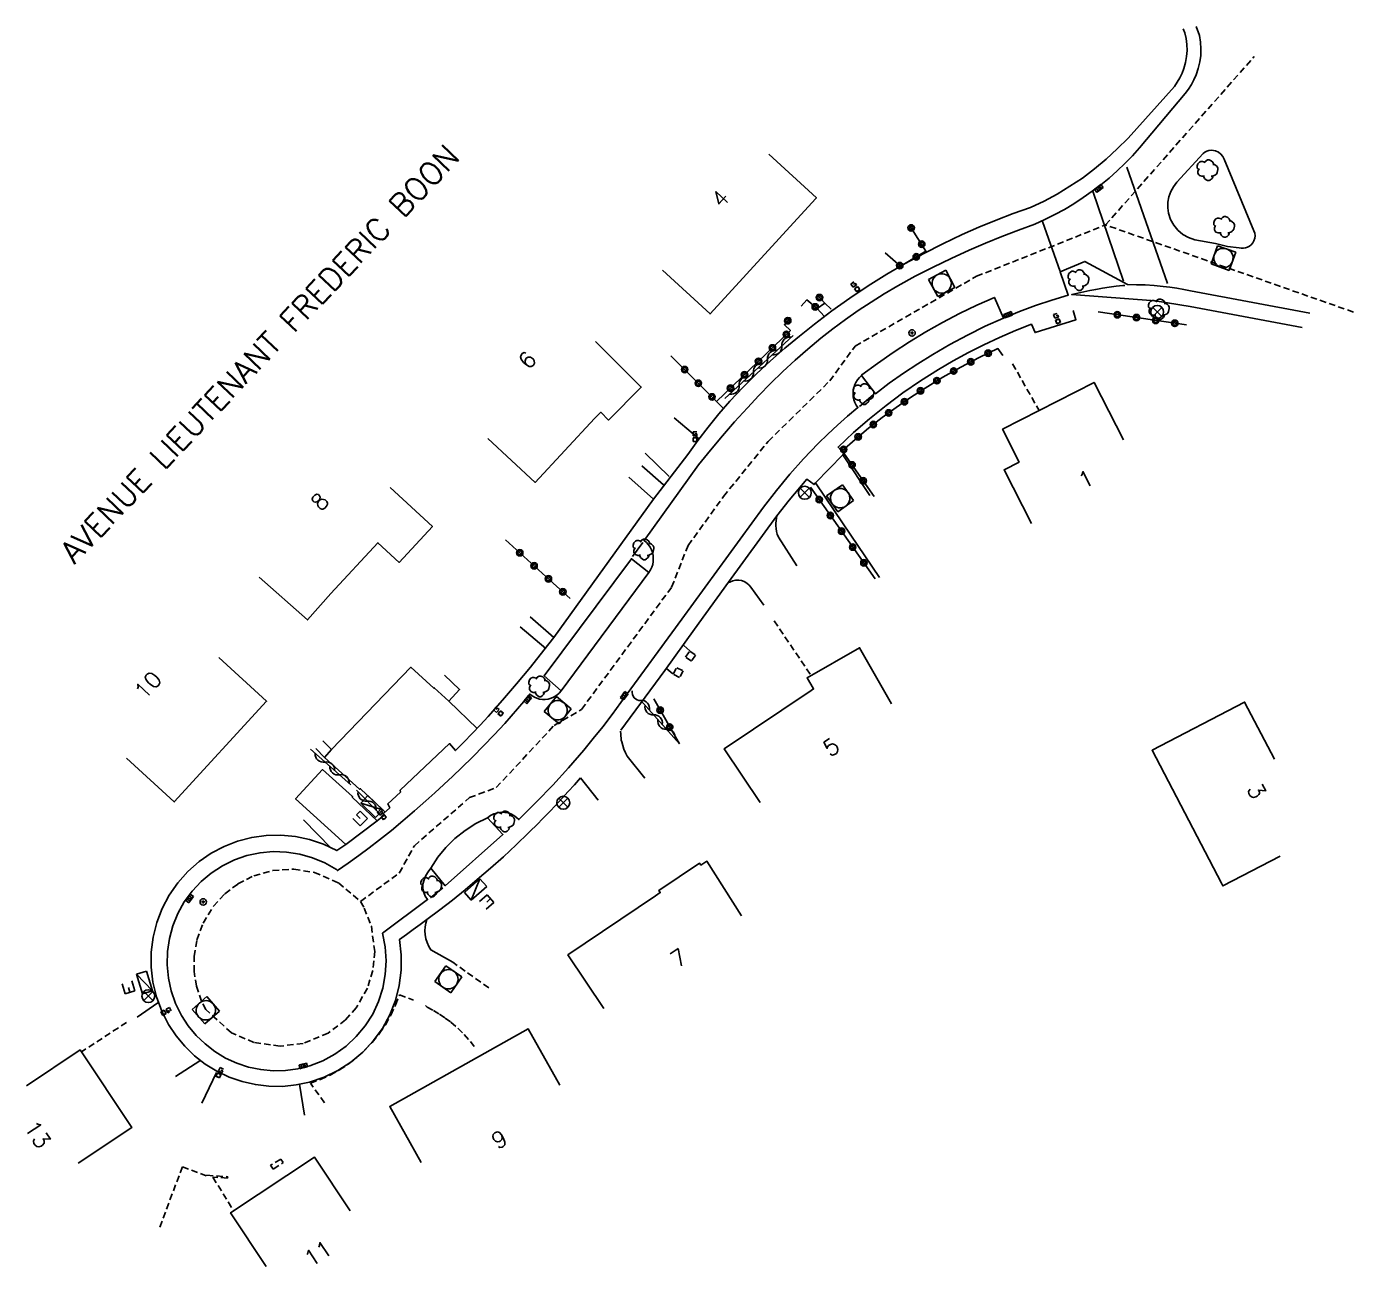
# Model space of a CAD drawing. Header units: millimetres. Extents: x 158294 to 159000, y 157011 to 158000.
# Drawn here: x 158294 to 158396.8, y 157136.9 to 157233 of the extents above; entities that cross this region are included whole.
import ezdxf
from ezdxf.enums import TextEntityAlignment as Align

# ---------------------------------------------------------------- set-up
doc = ezdxf.new("R2010")
doc.units = ezdxf.units.MM
doc.linetypes.add('DASHED', pattern=[0.75, 0.5, -0.25])
doc.layers.get('0').update_dxf_attribs({"linetype": 'CONTINUOUS'})
for name, color, linetype in [('W0001', 6, 'DASHED'), ('W0006', 2, 'CONTINUOUS'), ('W0008', 7, 'CONTINUOUS'), ('W0014', 7, 'CONTINUOUS'), ('W0015', 2, 'CONTINUOUS'), ('W0016', 2, 'CONTINUOUS'), ('W0017', 7, 'CONTINUOUS'), ('W0020', 2, 'CONTINUOUS'), ('W0100', 7, 'CONTINUOUS'), ('W0101', 7, 'CONTINUOUS'), ('W0112', 1, 'DASHED'), ('W0113', 2, 'DASHED'), ('W0300', 7, 'CONTINUOUS'), ('W0310', 3, 'CONTINUOUS'), ('W0322', 7, 'CONTINUOUS'), ('W0400', 7, 'CONTINUOUS'), ('W0420', 7, 'CONTINUOUS'), ('W0425', 7, 'CONTINUOUS'), ('W0430', 7, 'CONTINUOUS'), ('W0432', 7, 'CONTINUOUS'), ('W0469', 7, 'CONTINUOUS'), ('W0856', 7, 'CONTINUOUS'), ('W0989', 7, 'CONTINUOUS'), ('W0991', 7, 'CONTINUOUS')]:
    doc.layers.add(name, color=color, linetype=linetype)
doc.styles.get("Standard").update_dxf_attribs({"font": 'romans.shx', "width": 0.85})

# ---------------------------------------------------------------- blocks, each defined once
blk = doc.blocks.new('T400')
for p, q in [((-0.15, 0.3), (0.15, 0.3)), ((-0.15, -0.25), (-0.15, 0.3)), ((-0.15, 0.15), (0.15, 0.15)), ((-0.15, 0), (0.15, 0)), ((0.15, 0.3), (0.15, -0.25)), ((-0.15, -0.15), (0.15, -0.15)), ((-0.15, -0.25), (-0.15, -0.3)), ((-0.15, -0.3), (0.15, -0.3)), ((0.15, -0.3), (0.15, -0.25))]:
    blk.add_line(p, q)
blk = doc.blocks.new('T420')
for p, q in [((0.75, 0.75), (-0.75, 0.75)), ((-0.75, 0.75), (-0.75, -0.75)), ((0.75, 0.75), (0.75, -0.75)), ((0.75, -0.75), (-0.75, -0.75))]:
    blk.add_line(p, q)
blk.add_ellipse((0, 0), major_axis=(-0.53, 0.53), ratio=1, start_param=3.926991, end_param=10.210176)
blk = doc.blocks.new('T425')
for p, q in [((-0.15, 0.6), (0.15, 0.6)), ((-0.15, 0.6), (-0.15, 0.3)), ((-0.15, 0.3), (0.15, 0.3)), ((-0.15, 0.15), (0.15, 0.15)), ((-0.15, -0.15), (-0.15, 0.15)), ((0, 0.45), (0.15, 0.45)), ((0.15, 0.45), (0.15, 0.3)), ((0.15, 0.15), (0.15, -0.15)), ((0.15, -0.15), (-0.15, -0.15))]:
    blk.add_line(p, q)
blk.add_ellipse((0, 0), major_axis=(-0.106, 0.106), ratio=1, start_param=3.926991, end_param=10.210176)
blk = doc.blocks.new('T300')
for p, q in [((-0.8, 0.51), (-0.86, 0.34)), ((-0.86, 0.34), (-0.86, 0.17)), ((-0.86, 0.17), (-0.74, 0.06)), ((-0.69, 0.63), (-0.8, 0.51)), ((-0.8, -0.06), (-0.74, 0.06)), ((-0.74, 0.06), (-0.69, 0.11)), ((-0.57, 0.69), (-0.69, 0.63)), ((-0.46, 0.69), (-0.57, 0.69)), ((-0.29, 0.63), (-0.46, 0.69)), ((-0.29, 0.63), (-0.17, 0.74)), ((-0.23, 0.57), (-0.29, 0.63)), ((-0.17, 0.74), (-0.06, 0.8)), ((-0.06, 0.8), (0.06, 0.8)), ((0.06, 0.8), (0.23, 0.74)), ((0.23, 0.74), (0.34, 0.63)), ((0.34, 0.63), (0.4, 0.51)), ((0.46, 0.46), (0.34, 0.46)), ((0.4, 0.51), (0.4, 0.46)), ((0.57, 0.4), (0.46, 0.46)), ((0.57, 0.4), (0.69, 0.29)), ((0.69, 0.29), (0.74, 0.17)), ((0.74, 0.06), (0.69, -0.17)), ((0.74, 0.17), (0.74, 0.06)), ((-0.8, -0.17), (-0.8, -0.06)), ((-0.8, -0.23), (-0.8, -0.17)), ((-0.74, -0.34), (-0.8, -0.23)), ((-0.69, -0.4), (-0.74, -0.34)), ((-0.51, -0.46), (-0.69, -0.4)), ((-0.4, -0.46), (-0.51, -0.46)), ((-0.4, -0.46), (-0.34, -0.46)), ((-0.34, -0.46), (-0.34, -0.4)), ((-0.34, -0.51), (-0.34, -0.46)), ((-0.29, -0.63), (-0.34, -0.51)), ((-0.17, -0.74), (-0.29, -0.63)), ((-0.06, -0.8), (-0.17, -0.74)), ((0.06, -0.8), (-0.06, -0.8)), ((0.17, -0.74), (0.06, -0.8)), ((0.23, -0.69), (0.17, -0.74)), ((0.29, -0.46), (0.23, -0.46)), ((0.29, -0.63), (0.23, -0.69)), ((0.46, -0.4), (0.29, -0.46)), ((0.34, -0.51), (0.29, -0.63)), ((0.34, -0.51), (0.34, -0.46)), ((0.57, -0.34), (0.46, -0.4)), ((0.63, -0.29), (0.57, -0.34)), ((0.69, -0.17), (0.63, -0.29))]:
    blk.add_line(p, q)
blk = doc.blocks.new('T432')
at = {"flags": 128}
for points in [[(-0.4, 2.1), (-0.4, 1.3)], [(-0.39, 2.1), (0.41, 2.1)], [(-0.4, 1.3), (0.4, 1.3)], [(0, 1.7), (0.4, 1.7)], [(0.4, 1.3), (0.4, 1.7)], [(0.8, 0.8), (-0.8, 0.8)], [(-0.8, 0.8), (-0.8, 0)], [(0.8, 0.8), (-0.8, 0)], [(-0.8, 0), (0.8, 0)], [(0.8, 0), (0.8, 0.8)]]:
    blk.add_lwpolyline(points, dxfattribs=at)
blk = doc.blocks.new('T469')
at = {"color": 0, "linetype": 'Continuous', "flags": 128}
for points in [[(-0.35, 0.35), (0.35, -0.35)], [(-0.35, -0.35), (0.35, 0.35)]]:
    blk.add_lwpolyline(points, dxfattribs=at)
at = {"color": 0, "linetype": 'Continuous'}
blk.add_circle((0, 0), 0.5, dxfattribs=at)
blk = doc.blocks.new('T430')
at = {"flags": 128}
for points in [[(-0.4, 2.1), (0.4, 2.1)], [(-0.4, 2.1), (-0.4, 1.3)], [(-0.4, 1.7), (0, 1.7)], [(-0.4, 1.3), (0.4, 1.3)], [(0.8, 0.8), (-0.8, 0.8)], [(-0.8, 0.8), (-0.8, 0)], [(0.8, 0.8), (-0.8, 0)], [(-0.8, 0), (0.8, 0)], [(0.8, 0), (0.8, 0.8)]]:
    blk.add_lwpolyline(points, dxfattribs=at)
blk = doc.blocks.new('T856')
for p, q in [((-0.125, 0), (0.125, 0)), ((0, 0.125), (0, -0.125))]:
    blk.add_line(p, q)
blk.add_ellipse((0, 0), major_axis=(-0.177, 0.177), ratio=1, start_param=3.9269908, end_param=10.2101761)
blk = doc.blocks.new('t322o')
at = {"color": 0, "linetype": 'Continuous'}
for radius in [0.25, 0.15]:
    blk.add_circle((0, 0), radius, dxfattribs=at)
blk = doc.blocks.new('t310o')
at = {"color": 0, "linetype": 'Continuous'}
for centre, start, end in [((-0.5, 0.38), 216.8699, 323.1304), ((0.5, -0.37), 36.8699, 143.1303)]:
    blk.add_arc(centre, 0.625, start, end, dxfattribs=at)

msp = doc.modelspace()

# ---------------------------------------------------------------- linework, layer by layer
at = {"layer": 'W0001'}
for points in [[(158319.87, 157165.16), (158320.16, 157164.65), (158320.71, 157163.24), (158320.97, 157161.29), (158320.82, 157159.8), (158320.4, 157158.43), (158319.54, 157156.92), (158318.71, 157155.98), (158317.37, 157154.96), (158315.42, 157154.16), (158313.63, 157153.94), (158311.61, 157154.22), (158309.86, 157154.98), (158307.88, 157156.78), (158307.54, 157157.42), (158307.15, 157158.58), (158306.97, 157159.72), (158306.98, 157160.9), (158307.19, 157162.18), (158307.67, 157163.48), (158308.47, 157164.79), (158309.36, 157165.76), (158310.37, 157166.52), (158311.6, 157167.15), (158313.06, 157167.56), (158314.71, 157167.66), (158316.29, 157167.41), (158318.16, 157166.6), (158319.87, 157165.16), (158322.87, 157167.36), (158324.04, 157169.48), (158328.32, 157173.21), (158330.38, 157173.98), (158334.87, 157178.8), (158337, 157180.05), (158343.98, 157189.52), (158345.25, 157192.75), (158348, 157196.56), (158351.46, 157200.82), (158356.23, 157205.51), (158358.2, 157208.21), (158367.6, 157213.62), (158377.61, 157217.6), (158389.12, 157230.65)], [(158396.82, 157210.85), (158377.61, 157217.6)]]:
    msp.add_lwpolyline(points, dxfattribs=at)
at = {"layer": 'W0006'}
for points in [[(158358.7, 157205.93), (158358.73, 157205.99), (158359.93, 157206.87), (158361.16, 157207.72), (158362.41, 157208.54), (158363.69, 157209.31), (158364.98, 157210.04), (158366.3, 157210.73), (158367.63, 157211.38), (158368.99, 157211.98), (158369.69, 157210.38)], [(158342.21, 157190.67), (158340.86, 157191.73), (158334.09, 157182.65), (158335.43, 157181.49)], [(158328.92, 157178.57), (158326.7, 157180.69), (158325.58, 157181.72), (158325.56, 157181.69), (158323.77, 157183.32), (158317.63, 157176.95), (158317.08, 157176.33), (158319.8, 157173.86), (158319.87, 157173.9), (158321.77, 157172.07)], [(158321.16, 157171.41), (158319.23, 157173.24), (158319.25, 157173.29), (158316.93, 157175.38), (158314.84, 157173.12), (158318.73, 157169.58)], [(158325.31, 157167.75), (158326.43, 157166.38), (158330.9, 157170.36), (158329.71, 157171.64)]]:
    msp.add_lwpolyline(points, dxfattribs=at)
at = {"layer": 'W0008'}
msp.add_lwpolyline([(158384.64, 157232.98), (158384.88, 157232.29), (158384.96, 157231.78), (158384.99, 157231.26), (158384.98, 157230.75), (158384.91, 157230.24), (158384.79, 157229.74), (158384.63, 157229.25), (158384.46, 157228.86), (158384.26, 157228.48), (158384.04, 157228.12), (158383.78, 157227.78), (158380.25, 157223.58), (158379.69, 157222.96), (158379.11, 157222.37), (158378.51, 157221.79), (158377.89, 157221.24), (158377.25, 157220.71), (158376.58, 157220.21), (158375.88, 157219.72), (158375.16, 157219.25), (158374.43, 157218.81), (158373.68, 157218.4), (158372.91, 157218.02), (158372.13, 157217.67), (158370.85, 157217.2), (158369.57, 157216.71), (158368.31, 157216.19), (158367.05, 157215.64), (158365.64, 157215.01), (158364.24, 157214.33), (158362.86, 157213.62), (158361.5, 157212.88), (158360.46, 157212.26), (158359.44, 157211.62), (158358.44, 157210.96), (158357.45, 157210.27), (158356.48, 157209.56), (158355.53, 157208.82), (158354.53, 157207.98), (158353.55, 157207.12), (158352.59, 157206.23), (158351.65, 157205.32), (158350.74, 157204.38), (158349.85, 157203.43), (158348.86, 157202.35), (158347.91, 157201.26), (158346.98, 157200.14), (158346.07, 157199), (158341.85, 157193.13), (158342.03, 157192.98), (158342.18, 157192.81), (158342.31, 157192.62), (158342.42, 157192.42), (158342.49, 157192.2), (158342.54, 157191.98), (158342.56, 157191.75), (158342.55, 157191.52), (158342.51, 157191.29), (158342.44, 157191.07), (158342.33, 157190.86), (158342.21, 157190.67), (158335.43, 157181.49), (158335.27, 157181.31), (158335.09, 157181.14), (158334.88, 157181.01), (158334.65, 157180.91), (158334.42, 157180.85), (158334.17, 157180.82), (158333.96, 157180.82), (158333.75, 157180.85), (158333.54, 157180.91), (158333.34, 157180.99), (158333.16, 157181.1), (158332.99, 157181.23), (158332.52, 157180.65), (158332.04, 157180.08), (158331.55, 157179.52), (158331.05, 157178.96), (158330.23, 157178.08), (158329.4, 157177.22), (158328.56, 157176.37), (158327.7, 157175.53), (158327.01, 157174.88), (158326.32, 157174.23), (158325.63, 157173.59), (158324.92, 157172.95), (158324.05, 157172.18), (158323.16, 157171.42), (158322.26, 157170.67), (158321.35, 157169.94), (158320.55, 157169.32), (158319.74, 157168.72), (158318.92, 157168.13), (158318.08, 157167.55), (158318, 157167.64), (158317.1, 157168.15), (158316.15, 157168.55), (158315.16, 157168.83), (158314.14, 157168.99), (158313.11, 157169.02), (158312.08, 157168.93), (158311.07, 157168.71), (158310.1, 157168.38), (158309.17, 157167.92), (158308.3, 157167.36), (158307.52, 157166.7), (158306.82, 157165.95), (158306.21, 157165.12), (158305.71, 157164.22), (158305.33, 157163.27), (158305.06, 157162.28), (158304.91, 157161.27), (158304.88, 157160.24), (158304.98, 157159.22), (158305.2, 157158.22), (158305.54, 157157.25), (158306, 157156.33), (158306.52, 157155.52), (158307.13, 157154.78), (158307.82, 157154.11), (158308.58, 157153.52), (158309.4, 157153.02), (158310.27, 157152.62), (158311.19, 157152.32), (158312.13, 157152.12), (158313.09, 157152.03), (158314.05, 157152.06), (158315, 157152.18), (158315.93, 157152.42), (158316.94, 157152.81), (158317.88, 157153.32), (158318.76, 157153.95), (158319.54, 157154.69), (158320.23, 157155.52), (158320.81, 157156.43), (158321.27, 157157.4), (158321.6, 157158.43), (158321.79, 157159.49), (158321.85, 157160.56), (158321.78, 157161.64), (158321.57, 157162.69), (158325.06, 157165.3), (158324.89, 157165.57), (158324.77, 157165.86), (158324.71, 157166.18), (158324.7, 157166.49), (158324.79, 157166.83), (158324.93, 157167.16), (158325.1, 157167.46), (158325.31, 157167.75), (158325.85, 157168.58), (158326.48, 157169.35), (158327.19, 157170.05), (158327.97, 157170.67), (158328.81, 157171.2), (158329.71, 157171.64), (158329.95, 157171.82), (158330.21, 157171.95), (158330.5, 157172.04), (158330.8, 157172.07), (158331.05, 157172.06), (158331.3, 157172.02), (158331.53, 157171.94), (158331.76, 157171.82), (158331.96, 157171.67), (158332.15, 157171.5), (158332.22, 157171.6), (158333.51, 157172.87), (158334.77, 157174.17), (158335.99, 157175.51), (158337.17, 157176.88), (158337.91, 157177.78), (158338.64, 157178.7), (158339.36, 157179.64), (158340.05, 157180.58), (158344.77, 157187.04), (158351.11, 157195.73), (158352.1, 157197.02), (158353.13, 157198.27), (158354.21, 157199.48), (158355.33, 157200.65), (158356.08, 157201.38), (158356.84, 157202.09), (158357.61, 157202.78), (158358.41, 157203.45), (158358.28, 157203.64), (158358.18, 157203.84), (158358.11, 157204.05), (158358.06, 157204.27), (158358.04, 157204.5), (158358.05, 157204.72), (158358.09, 157204.95), (158358.16, 157205.17), (158358.26, 157205.39), (158358.38, 157205.59), (158358.53, 157205.77), (158358.7, 157205.93), (158359.77, 157204.52), (158360.84, 157205.33), (158361.94, 157206.1), (158363.07, 157206.84), (158364.21, 157207.55), (158365.54, 157208.33), (158366.9, 157209.06), (158368.29, 157209.75), (158369.69, 157210.38), (158370.93, 157210.89), (158372.18, 157211.35), (158373.44, 157211.78), (158374.72, 157212.16), (158374.08, 157213.98), (158376.01, 157214.77), (158379.32, 157212.98), (158380.01, 157212.97), (158380.69, 157212.95), (158381.37, 157212.9), (158382.06, 157212.84), (158382.6, 157212.77), (158383.13, 157212.69), (158383.67, 157212.6), (158384.2, 157212.5), (158393.45, 157210.77)], dxfattribs=at)
at = {"layer": 'W0014'}
for points in [[(158383.63, 157232.81), (158383.75, 157232.5), (158383.85, 157232.05), (158383.91, 157231.58), (158383.92, 157231.12), (158383.89, 157230.65), (158383.81, 157230.19), (158383.68, 157229.74), (158383.54, 157229.37), (158383.37, 157229.01), (158383.17, 157228.66), (158382.94, 157228.33), (158379.35, 157224.34), (158378.52, 157223.5), (158377.66, 157222.7), (158376.75, 157221.95), (158375.81, 157221.24), (158374.85, 157220.6), (158373.86, 157220), (158372.85, 157219.45), (158371.8, 157218.95), (158370.46, 157218.48), (158369.12, 157217.97), (158367.8, 157217.42), (158366.49, 157216.85), (158365, 157216.15), (158363.53, 157215.4), (158362.09, 157214.61), (158360.66, 157213.79), (158359.21, 157212.88), (158357.79, 157211.93), (158356.4, 157210.94), (158355.04, 157209.9), (158353.88, 157208.99), (158352.75, 157208.05), (158351.64, 157207.07), (158350.56, 157206.06), (158349.52, 157205.02), (158348.5, 157203.95), (158347.64, 157202.95), (158346.8, 157201.93), (158346, 157200.88), (158345.23, 157199.81), (158342.58, 157196.35), (158334.85, 157185.62), (158334.07, 157184.63), (158333.03, 157183.32), (158331.96, 157182.02), (158330.87, 157180.75), (158329.75, 157179.5), (158329.13, 157178.83), (158328.51, 157178.17), (158327.87, 157177.51), (158327.23, 157176.86), (158326.77, 157177.4), (158322.95, 157173.78), (158322.96, 157173.62), (158321.98, 157172.72), (158322.13, 157172.42), (158321.65, 157171.98), (158321.68, 157171.83), (158321.16, 157171.41), (158318.73, 157169.58), (158318.02, 157169.1), (158316.99, 157169.59), (158315.92, 157169.95), (158314.82, 157170.19), (158313.69, 157170.3), (158312.56, 157170.28), (158311.44, 157170.12), (158310.34, 157169.84), (158309.29, 157169.43), (158308.29, 157168.9), (158307.36, 157168.26), (158306.48, 157167.48), (158305.7, 157166.61), (158305.04, 157165.65), (158304.49, 157164.61), (158304.08, 157163.52), (158303.79, 157162.39), (158303.65, 157161.23), (158303.64, 157160.06), (158303.78, 157158.89), (158304.05, 157157.76), (158304.46, 157156.66), (158304.99, 157155.62), (158305.58, 157154.74), (158306.25, 157153.93), (158307.01, 157153.19), (158307.84, 157152.55), (158308.74, 157151.99), (158309.69, 157151.54), (158310.69, 157151.19), (158311.72, 157150.96), (158312.77, 157150.83), (158313.83, 157150.82), (158314.88, 157150.93), (158315.91, 157151.15), (158317.04, 157151.53), (158318.12, 157152.05), (158319.12, 157152.7), (158320.04, 157153.47), (158320.86, 157154.35), (158321.56, 157155.32), (158322.13, 157156.37), (158322.57, 157157.49), (158322.87, 157158.65), (158323.03, 157159.83), (158323.03, 157161.03), (158322.89, 157162.22), (158323.43, 157162.6), (158323.96, 157162.98), (158324.49, 157163.36), (158325.02, 157163.75), (158326.01, 157164.5), (158327, 157165.27), (158327.97, 157166.05), (158328.92, 157166.85), (158329.94, 157167.73), (158330.94, 157168.62), (158331.92, 157169.54), (158332.89, 157170.47), (158333.02, 157170.6), (158333.52, 157171.1), (158334.02, 157171.61), (158334.51, 157172.11), (158335, 157172.63), (158335.48, 157173.15), (158335.96, 157173.68), (158336.44, 157174.21), (158336.91, 157174.75)], [(158379.09, 157212.9), (158378.96, 157212.91), (158378.43, 157212.85), (158377.9, 157212.77), (158377.38, 157212.69), (158376.85, 157212.6), (158376.38, 157212.51), (158375.92, 157212.41), (158375.45, 157212.31), (158374.99, 157212.2), (158381.44, 157211.72), (158384.17, 157211.28), (158392.85, 157209.65)], [(158340.03, 157178.45), (158343.45, 157183.07), (158345.75, 157186.27), (158348.39, 157189.91), (158352.14, 157195.05), (158353.1, 157196.26), (158354.47, 157197.9), (158355.02, 157197.47), (158355.13, 157197.6), (158357.25, 157199.78), (158357.33, 157199.88), (158356.88, 157200.38), (158358.08, 157201.5), (158359.32, 157202.58), (158360.6, 157203.61), (158361.91, 157204.59), (158363.27, 157205.51), (158364.65, 157206.39), (158365.81, 157207.07), (158366.98, 157207.71), (158368.18, 157208.32), (158369.39, 157208.89), (158370.62, 157209.42), (158371.86, 157209.91), (158372.15, 157209.26), (158375.31, 157210.25), (158375.11, 157210.97)], [(158358.55, 157203.54), (158359.59, 157204.43)], [(158341.74, 157192.98), (158340.95, 157191.9)], [(158326.24, 157166.22), (158325.28, 157165.44)]]:
    msp.add_lwpolyline(points, dxfattribs=at)
at = {"layer": 'W0015'}
msp.add_lwpolyline([(158386.14, 157216.17), (158387.06, 157215.94), (158387.96, 157215.84), (158388.12, 157215.8), (158388.29, 157215.8), (158388.46, 157215.82), (158388.62, 157215.88), (158388.76, 157215.96), (158388.89, 157216.06), (158389.02, 157216.21), (158389.11, 157216.38), (158389.17, 157216.57), (158389.19, 157216.76), (158389.17, 157216.96), (158389.11, 157217.14), (158386.81, 157222.71), (158386.7, 157222.92), (158386.55, 157223.1), (158386.36, 157223.25), (158386.14, 157223.35), (158385.97, 157223.38), (158385.79, 157223.39), (158385.62, 157223.37), (158385.45, 157223.32), (158385.3, 157223.24), (158385.16, 157223.13), (158383.13, 157220.91), (158382.87, 157220.57), (158382.66, 157220.2), (158382.52, 157219.79), (158382.44, 157219.37), (158382.43, 157218.94), (158382.49, 157218.52), (158382.65, 157218.03), (158382.89, 157217.59), (158383.21, 157217.2), (158383.6, 157216.87), (158384.04, 157216.62), (158384.52, 157216.46)], close=True, dxfattribs=at)
at = {"layer": 'W0016'}
for points in [[(158376.62, 157220.23), (158379, 157213.25)], [(158372.72, 157217.86), (158374.09, 157213.99)]]:
    msp.add_lwpolyline(points, dxfattribs=at)
at = {"layer": 'W0017'}
for points in [[(158355.79, 157210.54), (158355.25, 157211.13), (158354.47, 157211.79), (158354.03, 157211.31)], [(158355.85, 157211.55), (158356.35, 157211.08)], [(158346.13, 157200.99), (158344.18, 157202.64)], [(158341.93, 157199.9), (158343.78, 157198.11)], [(158359.35, 157196.62), (158357.25, 157199.78)], [(158343.35, 157197.45), (158341.66, 157198.94)], [(158340.65, 157198.06), (158342.58, 157196.35)], [(158355.13, 157197.6), (158357.28, 157194.42), (158360.08, 157190.28)], [(158353.69, 157191.17), (158352.25, 157193.4), (158352.17, 157193.62), (158352.11, 157193.84), (158352.07, 157194.07), (158352.05, 157194.29), (158352.05, 157194.48), (158352.07, 157194.67), (158352.1, 157194.86), (158352.14, 157195.05)], [(158348.39, 157189.91), (158348.5, 157189.91), (158348.71, 157190.01), (158348.94, 157190.06), (158349.17, 157190.07), (158349.4, 157190.03), (158349.61, 157189.96), (158349.81, 157189.84), (158349.98, 157189.69), (158350.12, 157189.51), (158351.13, 157188.12)], [(158334.85, 157185.62), (158333.02, 157187.23)], [(158332.23, 157186.45), (158334.22, 157184.76)], [(158344.92, 157184.99), (158345.39, 157184.59)], [(158343.6, 157183.2), (158344.08, 157182.8)], [(158326.7, 157180.69), (158327.54, 157181.6), (158326.38, 157182.7)], [(158340.01, 157178.36), (158340.03, 157178.14), (158340.04, 157177.99), (158340.06, 157177.83), (158340.08, 157177.67), (158340.11, 157177.52), (158340.19, 157177.24), (158340.28, 157176.96), (158340.4, 157176.69), (158340.54, 157176.43), (158341.91, 157174.71)], [(158316.4, 157177.02), (158317.08, 157176.33)], [(158317.63, 157176.95), (158316.94, 157177.61)], [(158336.91, 157174.75), (158338.28, 157173.02)], [(158317.6, 157169.3), (158315.45, 157171.49)], [(158327.01, 157160.45), (158325.33, 157161.4), (158325.16, 157161.67), (158325.03, 157161.97), (158324.93, 157162.27), (158324.88, 157162.59), (158324.86, 157162.88), (158324.88, 157163.18), (158324.93, 157163.47), (158325.02, 157163.75)], [(158304.16, 157157.3), (158302.56, 157156.18)], [(158305.54, 157151.6), (158307.42, 157152.8)], [(158308.71, 157151.9), (158307.57, 157149.52)], [(158315.52, 157148.58), (158315.15, 157151)]]:
    msp.add_lwpolyline(points, dxfattribs=at)
at = {"layer": 'W0020'}
for points in [[(158379.27, 157222.08), (158382.42, 157213.06)], [(158376.62, 157220.23), (158379, 157213.25)]]:
    msp.add_lwpolyline(points, dxfattribs=at)
at = {"layer": 'W0100'}
for points in [[(158351.52, 157223.08), (158355.2, 157219.71), (158355.13, 157219.63), (158346.96, 157210.71), (158343.27, 157214.09)], [(158329.74, 157201.04), (158333.41, 157197.64), (158338, 157202.6), (158338.48, 157203.08), (158339.08, 157202.48), (158341.62, 157205.03), (158338.09, 157208.56)], [(158379, 157200.95), (158376.72, 157205.4), (158369.63, 157201.77), (158370.91, 157199.22), (158369.74, 157198.63), (158371.86, 157194.46)], [(158312.02, 157190.31), (158315.75, 157186.99), (158317.58, 157189.04), (158321.22, 157192.97), (158322.86, 157191.44), (158325.44, 157194.22), (158322.16, 157197.24)], [(158301.74, 157176.26), (158305.43, 157172.88), (158312.59, 157180.68), (158308.9, 157184.06)], [(158361.03, 157180.49), (158358.55, 157184.83), (158354.48, 157182.5), (158354.98, 157181.63), (158354.8, 157181.52), (158348.05, 157176.98), (158350.84, 157172.83)], [(158349.39, 157164.05), (158346.71, 157168.27), (158346.25, 157167.98), (158346.14, 157168.12), (158342.99, 157166.02), (158343.1, 157165.84), (158342.72, 157165.59), (158335.94, 157161.01), (158338.73, 157156.87)], [(158335.31, 157150.92), (158332.87, 157155.28), (158322.14, 157149.27), (158324.58, 157144.91)], [(158297.99, 157144.87), (158302.15, 157147.64), (158298.14, 157153.65), (158293.99, 157150.87)], [(158319.07, 157141.18), (158316.3, 157145.34), (158309.8, 157141.03), (158312.56, 157136.86)]]:
    msp.add_lwpolyline(points, dxfattribs=at)
at = {"layer": 'W0101'}
msp.add_lwpolyline([(158390.69, 157176.18), (158388.38, 157180.61), (158381.22, 157176.88), (158386.59, 157166.57), (158386.7, 157166.36), (158391.13, 157168.67)], dxfattribs=at)
at = {"layer": 'W0112'}
msp.add_lwpolyline([(158301.73, 157155.78), (158298.25, 157153.5)], dxfattribs=at)
at = {"layer": 'W0113'}
for points in [[(158370.4, 157206.84), (158372.46, 157203.22)], [(158351.92, 157186.92), (158354.77, 157182.7)], [(158329.8, 157158.46), (158327.01, 157160.45)], [(158317.08, 157149.55), (158315.98, 157151.08), (158316.76, 157151.36), (158317.51, 157151.7), (158318.23, 157152.1), (158318.92, 157152.55), (158319.57, 157153.05), (158320.18, 157153.6), (158320.78, 157154.23), (158321.31, 157154.89), (158321.8, 157155.6), (158322.22, 157156.35), (158322.59, 157157.13), (158322.89, 157157.93), (158323.97, 157157.51)], [(158324.91, 157157.09), (158325.04, 157156.96), (158325.52, 157156.7), (158325.99, 157156.42), (158326.44, 157156.12), (158326.87, 157155.79), (158327.41, 157155.33), (158327.91, 157154.84), (158328.38, 157154.31), (158328.81, 157153.75)], [(158304.31, 157139.91), (158306.07, 157144.59), (158307.91, 157143.9), (158307.95, 157143.93), (158309.59, 157143.82), (158309.55, 157143.72), (158308.43, 157143.78), (158310.03, 157141.2)]]:
    msp.add_lwpolyline(points, dxfattribs=at)
for points in [[(158345.05, 157184.1), (158345.38, 157184.56), (158345.84, 157184.24), (158345.51, 157183.78)], [(158344.11, 157182.77), (158344.37, 157183.28), (158344.87, 157183.03), (158344.6, 157182.52)], [(158313.87, 157144.91), (158313.68, 157145.19), (158312.89, 157144.71), (158313.11, 157144.4)]]:
    msp.add_lwpolyline(points, close=True, dxfattribs=at)
at = {"layer": 'W0310'}
for points in [[(158353.39, 157209.03), (158348.1, 157204.15)], [(158341.57, 157180.76), (158344.58, 157177.38)], [(158319.12, 157174.21), (158315.99, 157176.96)], [(158321.43, 157171.87), (158319.56, 157173.78)]]:
    msp.add_lwpolyline(points, dxfattribs=at)
at = {"layer": 'W0322'}
for points in [[(158360.53, 157215.45), (158361.71, 157214.4), (158363.69, 157215.58), (158362.43, 157217.54)], [(158355.22, 157212.2), (158355.85, 157211.55), (158355.25, 157211.13), (158354.47, 157211.79), (158354.03, 157211.31)], [(158377.03, 157210.86), (158383.88, 157209.85)], [(158353.19, 157210.43), (158352.72, 157209.87), (158353.19, 157209.42), (158347.46, 157203.91)], [(158359.68, 157196.54), (158357.19, 157200.1), (158358.2, 157200.98), (158359.24, 157201.84), (158360.3, 157202.67), (158361.38, 157203.46), (158362.49, 157204.23), (158363.62, 157204.96), (158364.99, 157205.8), (158366.39, 157206.58), (158367.81, 157207.32), (158369.26, 157208.02), (158369.64, 157207.49)], [(158348, 157203.37), (158347.46, 157203.91), (158343.93, 157207.45)], [(158354.74, 157197.27), (158356.86, 157194.27), (158359.75, 157190.18)], [(158336.11, 157188.65), (158334.8, 157189.84), (158331.1, 157193.2)], [(158342.59, 157180.86), (158344.58, 157177.38)]]:
    msp.add_lwpolyline(points, dxfattribs=at)

# ---------------------------------------------------------------- block references
at = {"layer": 'W0300'}
for p in [(158385.57, 157221.84), (158386.85, 157217.45), (158375.57, 157213.32), (158381.8, 157211.06), (158358.91, 157204.49), (158341.86, 157192.45), (158333.77, 157181.83), (158331.06, 157171.36), (158325.41, 157166.32)]:
    msp.add_blockref('T300', p, dxfattribs=at)
at = {"layer": 'W0310'}
for p, rotation in [((158352.51, 157208.22), 222.7193020786592), ((158351.41, 157207.2), 222.7193020786592), ((158350.31, 157206.19), 222.7193020786592), ((158349.21, 157205.17), 222.7193020786592), ((158341.59, 157180.74), 311.6304811435284), ((158342.58, 157179.62), 311.6304811435284), ((158343.58, 157178.5), 311.6304811435284), ((158317.11, 157175.97), 138.7001841273472), ((158318.24, 157174.98), 138.7001841273472), ((158320.38, 157172.94), 134.3507324192533)]:
    msp.add_blockref('t310o', p, dxfattribs=dict(at, rotation=rotation))
at = {"layer": 'W0322'}
for p, rotation in [((158362.54, 157217.37), 122.7569259128617), ((158363.36, 157216.11), 122.7569259128617), ((158361.66, 157214.45), 318.6018305015862), ((158362.94, 157215.13), 30.80518112078482), ((158355.11, 157211.25), 139.2767434526179), ((158355.44, 157211.97), 314.1139134223383), ((158378.52, 157210.64), 351.586712831666), ((158380, 157210.42), 351.586712831666), ((158352.98, 157210.18), 230.0985867200063), ((158381.49, 157210.2), 351.586712831666), ((158382.97, 157209.98), 351.586712831666), ((158352.87, 157209.11), 223.8493610826339), ((158351.79, 157208.07), 223.8493610826339), ((158368.51, 157207.66), 25.54264272499079), ((158344.99, 157206.39), 135.0194921642667), ((158350.71, 157207.03), 223.8493610826339), ((158365.84, 157206.28), 29.39208585844102), ((158367.16, 157206.99), 27.46736429150704), ((158346.05, 157205.33), 135.0194921642667), ((158349.63, 157205.99), 223.8493610826339), ((158364.54, 157205.53), 31.31680742199013), ((158347.11, 157204.27), 135.0194921642667), ((158348.54, 157204.95), 223.8493610826339), ((158363.27, 157204.74), 33.0860035457445), ((158360.8, 157203.03), 36.31334490504668), ((158362.02, 157203.9), 34.69967422305206), ((158359.61, 157202.13), 37.92701557912655), ((158358.44, 157201.18), 39.54068626048775), ((158357.31, 157200.2), 41.15435693946353), ((158357.96, 157199), 124.9251360057698), ((158358.82, 157197.77), 124.9251360057698), ((158355.42, 157196.31), 305.2557455535705), ((158356.28, 157195.08), 305.2557455535705), ((158357.15, 157193.86), 305.2557455537328), ((158332.21, 157192.19), 137.7666142637999), ((158358.01, 157192.63), 305.2557455537328), ((158333.32, 157191.18), 137.7666142637999), ((158358.88, 157191.41), 305.2557455537328), ((158334.43, 157190.17), 137.7666142637999), ((158335.55, 157189.16), 137.7666142637473), ((158343.09, 157179.99), 299.6375369762795), ((158343.83, 157178.68), 299.6375369762795)]:
    msp.add_blockref('t322o', p, dxfattribs=dict(at, rotation=rotation))
at = {"layer": 'W0400'}
for p, rotation in [((158377.09, 157220.43), 307.6772490271113), ((158370.06, 157210.65), 291.5340666320104), ((158332.82, 157180.81), 320.757545863787), ((158340.3, 157181.11), 323.1689435277843), ((158306.62, 157165.39), 324.8211629306693), ((158315.43, 157152.41), 284.6079896414218)]:
    msp.add_blockref('T400', p, dxfattribs=dict(at, rotation=rotation))
at = {"layer": 'W0420'}
for p, rotation in [((158386.74, 157215.04), 70.68095062507311), ((158364.91, 157213.07), 118.1345192414519), ((158357.04, 157196.42), 215.4897425804745), ((158335.15, 157179.98), 320.5756458573632), ((158326.68, 157159.13), 55.22295316876102), ((158307.88, 157156.72), 221.3803729453846)]:
    msp.add_blockref('T420', p, dxfattribs=dict(at, rotation=rotation))
at = {"layer": 'W0425'}
for p, rotation in [((158358.36, 157212.63), 37.65047134557604), ((158373.92, 157210.13), 18.8522560363997), ((158330.73, 157179.73), 48.74590782206718), ((158321.67, 157171.71), 40.7364381646403), ((158304.6, 157156.53), 297.4977745911267), ((158308.86, 157151.68), 334.3267192748996)]:
    msp.add_blockref('T425', p, dxfattribs=dict(at, rotation=rotation))
msp.add_blockref('T425', (158345.79, 157200.96), dxfattribs=at)
at = {"layer": 'W0430'}
for p, rotation in [((158328.52, 157166.39), 221.4396143897944), ((158303.51, 157159), 107.1027289689622)]:
    msp.add_blockref('T430', p, dxfattribs=dict(at, rotation=rotation))
at = {"layer": 'W0432', "rotation": 135.9970277212081}
msp.add_blockref('T432', (158321.02, 157172.81), dxfattribs=at)
at = {"layer": 'W0469'}
for p in [(158381.61, 157210.86), (158354.3, 157196.84), (158335.58, 157172.81), (158303.42, 157157.82)]:
    msp.add_blockref('T469', p, dxfattribs=at)
at = {"layer": 'W0856'}
for p in [(158362.61, 157209.23), (158307.68, 157165.12)]:
    msp.add_blockref('T856', p, dxfattribs=at)

# ---------------------------------------------------------------- texts
at = {"layer": 'W0989'}
msp.add_text('AVENUE LIEUTENANT FREDERIC BOON', height=1.75, rotation=46.4764, dxfattribs=at).set_placement((158297.08, 157191.85), align=Align.MIDDLE_LEFT)
at = {"layer": 'W0991'}
for s, rotation, p in [('4', 47.5139, (158348.21, 157219.23)), ('6', 47.1977, (158333.25, 157206.7)), ('1', 27.0775, (158376.37, 157197.35)), ('8', 47.1464, (158317.17, 157195.73)), ('10', 47.472, (158303.85, 157181.51)), ('5', 33.9222, (158356.7, 157176.61)), ('3', 297.5226, (158388.77, 157173.43)), ('7', 34.0062, (158344.87, 157160.26)), ('13', 303.7106, (158294.32, 157146.76)), ('9', 29.2641, (158330.93, 157146.17)), ('11', 33.5531, (158316.92, 157137.35))]:
    msp.add_text(s, height=1.25, rotation=rotation, dxfattribs=at).set_placement(p, align=Align.CENTER)

doc.saveas('drawing.dxf')
